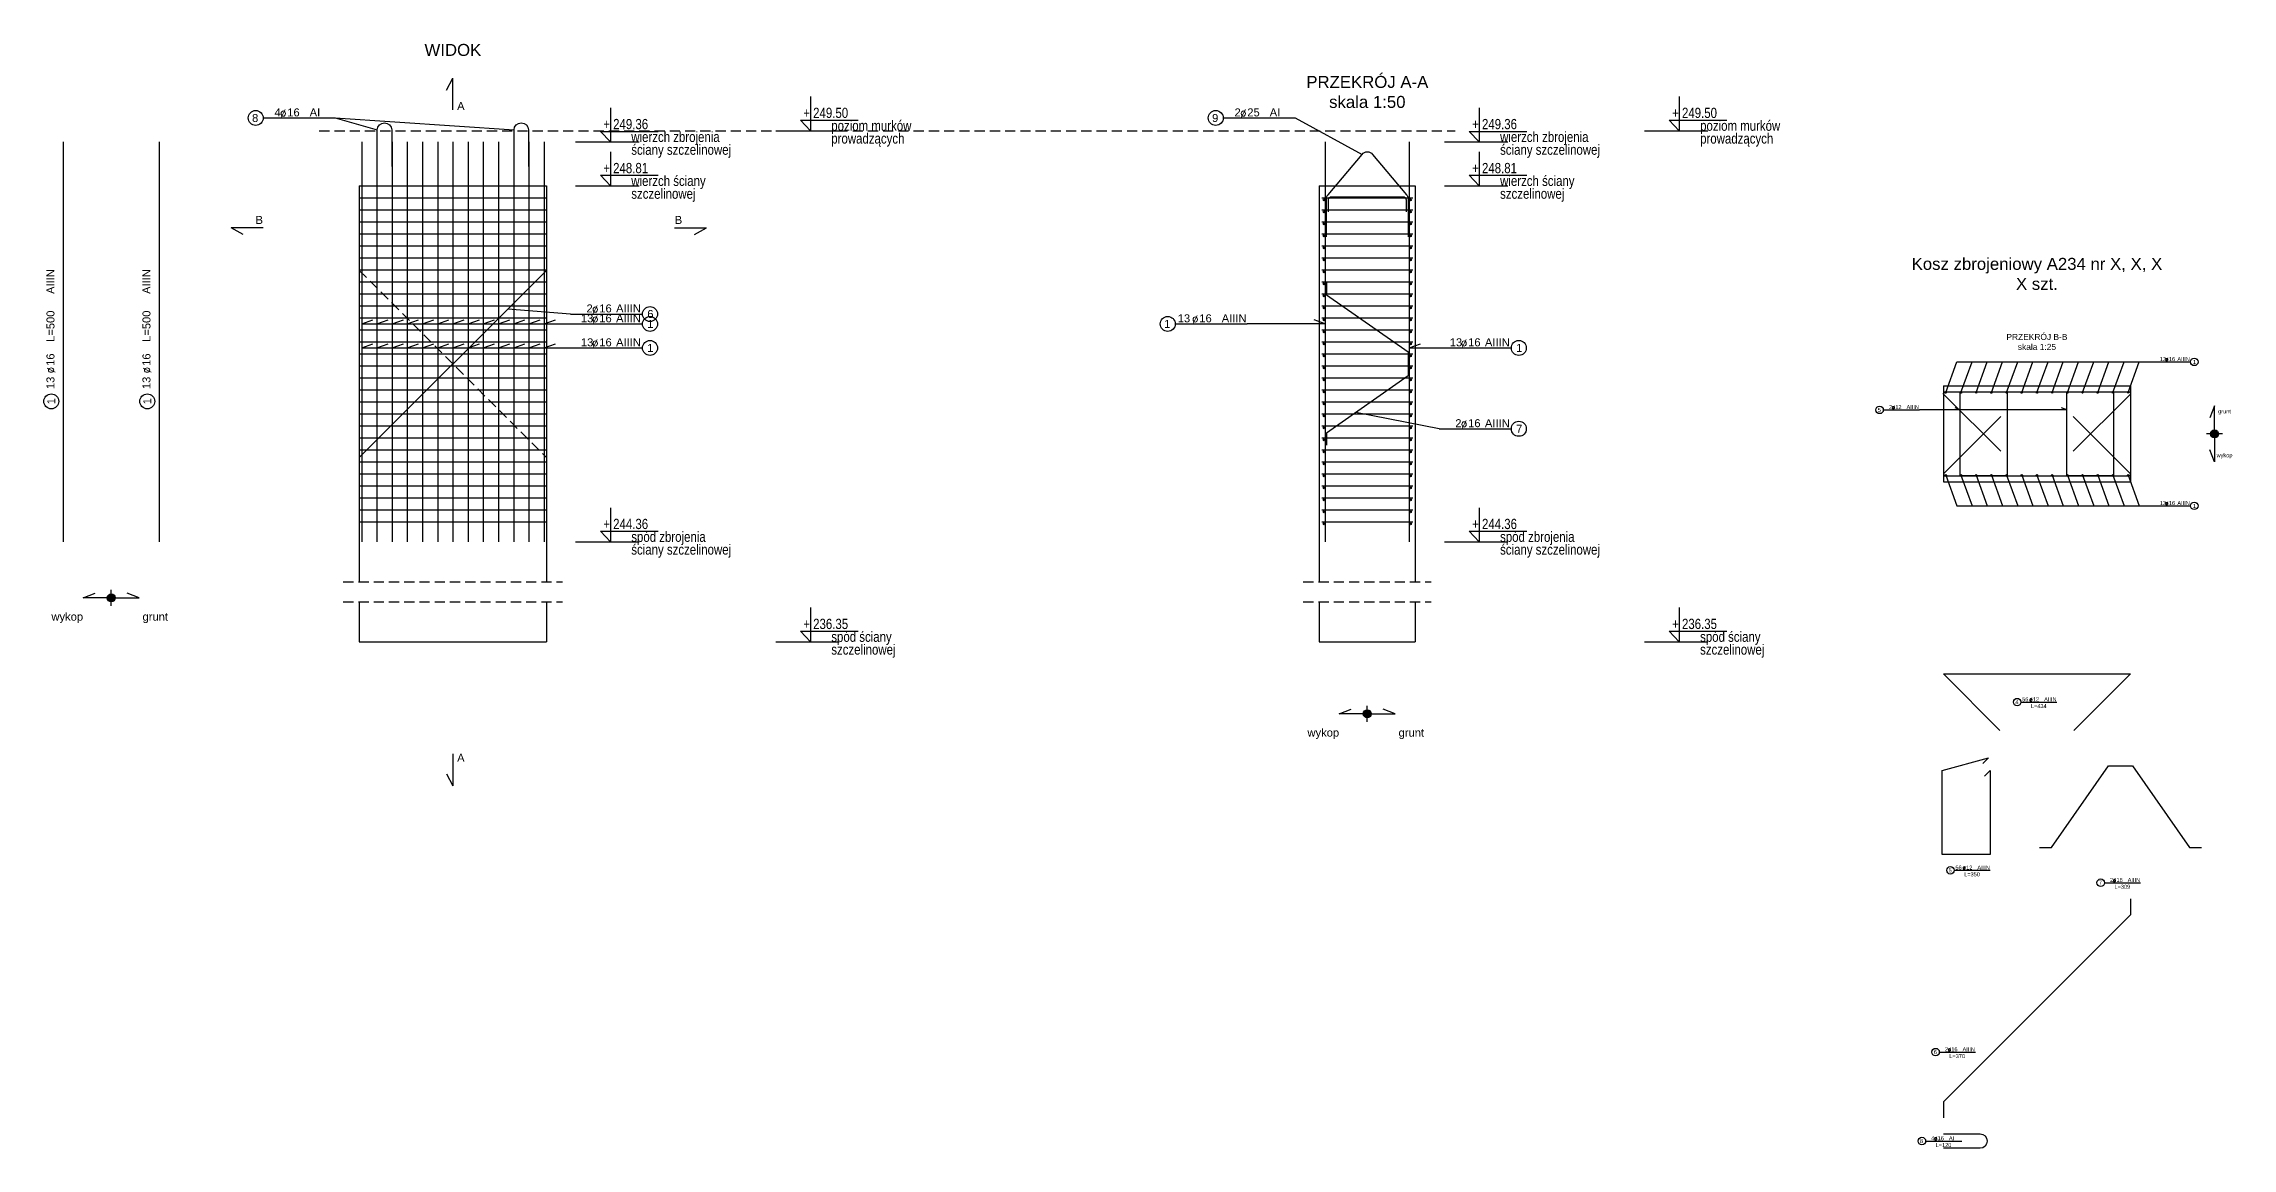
# Model space of a CAD drawing. Extents: x -5033 to 9347, y -16423 to -2430.
# Drawn here: x 2586 to 5321, y -5881 to -4500 of the extents above; entities that cross this region are included whole.
import ezdxf
from ezdxf.enums import TextEntityAlignment as Align

# ---------------------------------------------------------------- set-up
doc = ezdxf.new("R2010")
doc.units = 0
doc.header["$MEASUREMENT"] = 0
doc.linetypes.add('DASHED', pattern=[19.05, 12.7, -6.35])
for name, color, linetype in [('__SOL-KOTY_WYSOKOSCIOWE', 4, 'CONTINUOUS'), ('__SOL-OPISY', 4, 'CONTINUOUS'), ('__SOL-PRZERYWANA', 253, 'DASHED'), ('__SOL-WIDOK', 4, 'CONTINUOUS'), ('__SOL-ZBROJENIE', 3, 'CONTINUOUS')]:
    doc.layers.add(name, color=color, linetype=linetype)
doc.styles.add('ARIAL', font='arial.ttf', dxfattribs={"height": 2.5})
doc.styles.add('SIMPLEX', font='SIMPLEX.SHX', dxfattribs={"width": 0.8})
doc.styles.get("Standard").update_dxf_attribs({"font": 'arial.ttf'})

# ---------------------------------------------------------------- blocks, each defined once
blk = doc.blocks.new('OPIS_PRET_BEZ_LINII')
at = {"layer": '__SOL-OPISY'}
blk.add_circle((25.7, 0), 9.36, dxfattribs=at)
at = {"layer": '__SOL-OPISY', "style": 'SIMPLEX', "width": 0.9}
blk.add_text(' %%c ', height=10, dxfattribs=at).set_placement((64.7, -4.8), align=Align.CENTER)
at = {"layer": '__SOL-OPISY', "style": 'ARIAL', "width": 0.8}
blk.add_attdef('NUMER', text='', height=10, dxfattribs=at).set_placement((25.7, 0), align=Align.MIDDLE)
blk.add_attdef('ILOSC', text='', height=10, dxfattribs=at).set_placement((56.9, -5.1), align=Align.RIGHT)
for tag, p in [('SREDNICA', (71, -5.1)), ('DLUGOSC', (95.1, -5.2)), ('STAL', (144.7, -5.2))]:
    blk.add_attdef(tag, p, '', height=10, dxfattribs=at)
blk = doc.blocks.new('OPIS_PRAWY')
at = {"layer": '__SOL-OPISY'}
blk.add_line((0, 0), (90, 0), dxfattribs=at)
blk.add_circle((99.4, 0), 9.36, dxfattribs=at)
at = {"layer": '__SOL-OPISY', "style": 'SIMPLEX', "width": 0.9}
blk.add_text(' %%c ', height=10, dxfattribs=at).set_placement((20.9, 0.5))
at = {"layer": '__SOL-OPISY', "style": 'ARIAL', "width": 0.8}
blk.add_attdef('ILOSC', text='', height=10, dxfattribs=at).set_placement((27.1, 0.1), align=Align.RIGHT)
for tag, p in [('SREDNICA', (35.4, 0.1)), ('STAL', (58.4, 0.5))]:
    blk.add_attdef(tag, p, '', height=10, dxfattribs=at)
for tag, p in [('NUMER', (99.4, 0)), ('DLUGOSC', (52.8, -6.1))]:
    blk.add_attdef(tag, text='', height=10, dxfattribs=at).set_placement(p, align=Align.MIDDLE)
blk = doc.blocks.new('OPIS_LEWY')
at = {"layer": '__SOL-OPISY'}
blk.add_line((-90, 0), (0, 0), dxfattribs=at)
blk.add_circle((-99.4, 0), 9.36, dxfattribs=at)
at = {"layer": '__SOL-OPISY', "style": 'SIMPLEX', "width": 0.9}
blk.add_text(' %%c ', height=10, dxfattribs=at).set_placement((-75, 0.5))
at = {"layer": '__SOL-OPISY', "style": 'ARIAL', "width": 0.8}
for tag, p in [('NUMER', (-99.4, 0)), ('DLUGOSC', (-58.9, -6.6))]:
    blk.add_attdef(tag, text='', height=10, dxfattribs=at).set_placement(p, align=Align.MIDDLE)
blk.add_attdef('ILOSC', text='', height=10, dxfattribs=at).set_placement((-74, 0.1), align=Align.RIGHT)
for tag, p in [('SREDNICA', (-65.8, 0.1)), ('STAL', (-42.7, 0.3))]:
    blk.add_attdef(tag, p, '', height=10, dxfattribs=at)
blk = doc.blocks.new('KOTA')
at = {"layer": '__SOL-KOTY_WYSOKOSCIOWE'}
for p, q in [((0, 33.4), (0, 0)), ((-34, 0), (28, 0)), ((0, 0), (-9.9, 10.4)), ((-9.9, 10.4), (46.5, 10.4))]:
    blk.add_line(p, q, dxfattribs=at)
at = {"layer": '__SOL-KOTY_WYSOKOSCIOWE', "style": 'ARIAL', "width": 0.8}
blk.add_attdef('RZEDNA', (500.5, 15.9), '', height=10.4, dxfattribs=at)

msp = doc.modelspace()

# ---------------------------------------------------------------- hatches: boundary and pattern name
at = {"layer": '__SOL-OPISY'}
for points in [[(5304, -4988, 1), (5294, -4988, 1)], [(2675, -5193, 1), (2665, -5193, 1)], [(4245, -5338, 1), (4235, -5338, 1)]]:
    msp.add_hatch(color=256, dxfattribs=at).paths.add_polyline_path(points)
at = {"layer": '__SOL-ZBROJENIE'}
for points in [[(4187.2, -4695.5, 1), (4184.8, -4695.5, 1)], [(4295.2, -4695.5, 1), (4292.8, -4695.5, 1)], [(4187.2, -4710.5, 1), (4184.8, -4710.5, 1)], [(4187.2, -4725.5, 1), (4184.8, -4725.5, 1)], [(4295.2, -4710.5, 1), (4292.8, -4710.5, 1)], [(4295.2, -4725.5, 1), (4292.8, -4725.5, 1)], [(4187.2, -4740.5, 1), (4184.8, -4740.5, 1)], [(4187.2, -4755.5, 1), (4184.8, -4755.5, 1)], [(4295.2, -4740.5, 1), (4292.8, -4740.5, 1)], [(4295.2, -4755.5, 1), (4292.8, -4755.5, 1)], [(4187.2, -4770.5, 1), (4184.8, -4770.5, 1)], [(4187.2, -4785.5, 1), (4184.8, -4785.5, 1)], [(4295.2, -4770.5, 1), (4292.8, -4770.5, 1)], [(4295.2, -4785.5, 1), (4292.8, -4785.5, 1)], [(4187.2, -4800.5, 1), (4184.8, -4800.5, 1)], [(4187.2, -4815.5, 1), (4184.8, -4815.5, 1)], [(4295.2, -4800.5, 1), (4292.8, -4800.5, 1)], [(4295.2, -4815.5, 1), (4292.8, -4815.5, 1)], [(4187.2, -4830.5, 1), (4184.8, -4830.5, 1)], [(4295.2, -4830.5, 1), (4292.8, -4830.5, 1)], [(4187.2, -4845.5, 1), (4184.8, -4845.5, 1)], [(4187.2, -4860.5, 1), (4184.8, -4860.5, 1)], [(4295.2, -4845.5, 1), (4292.8, -4845.5, 1)], [(4295.2, -4860.5, 1), (4292.8, -4860.5, 1)], [(4187.2, -4875.5, 1), (4184.8, -4875.5, 1)], [(4187.2, -4890.5, 1), (4184.8, -4890.5, 1)], [(4295.2, -4875.5, 1), (4292.8, -4875.5, 1)], [(4295.2, -4890.5, 1), (4292.8, -4890.5, 1)], [(4187.2, -4905.5, 1), (4184.8, -4905.5, 1)], [(4187.2, -4920.5, 1), (4184.8, -4920.5, 1)], [(4295.2, -4905.5, 1), (4292.8, -4905.5, 1)], [(4295.2, -4920.5, 1), (4292.8, -4920.5, 1)], [(4187.2, -4935.5, 1), (4184.8, -4935.5, 1)], [(4187.2, -4950.5, 1), (4184.8, -4950.5, 1)], [(4295.2, -4935.5, 1), (4292.8, -4935.5, 1)], [(4295.2, -4950.5, 1), (4292.8, -4950.5, 1)], [(4963.8, -4936.3, 1), (4962.2, -4936.3, 1)], [(4982.8, -4936.3, 1), (4981.2, -4936.3, 1)], [(5001.8, -4936.3, 1), (5000.2, -4936.3, 1)], [(5020.8, -4936.3, 1), (5019.2, -4936.3, 1)], [(5039.8, -4936.3, 1), (5038.2, -4936.3, 1)], [(5058.8, -4936.3, 1), (5057.2, -4936.3, 1)], [(5077.8, -4936.3, 1), (5076.2, -4936.3, 1)], [(5096.8, -4936.3, 1), (5095.2, -4936.3, 1)], [(5115.8, -4936.3, 1), (5114.2, -4936.3, 1)], [(5134.8, -4936.3, 1), (5133.2, -4936.3, 1)], [(5153.8, -4936.3, 1), (5152.2, -4936.3, 1)], [(5172.8, -4936.3, 1), (5171.2, -4936.3, 1)], [(5191.8, -4936.3, 1), (5190.2, -4936.3, 1)], [(4187.2, -4965.5, 1), (4184.8, -4965.5, 1)], [(4295.2, -4965.5, 1), (4292.8, -4965.5, 1)], [(4187.2, -4980.5, 1), (4184.8, -4980.5, 1)], [(4187.2, -4995.5, 1), (4184.8, -4995.5, 1)], [(4295.2, -4980.5, 1), (4292.8, -4980.5, 1)], [(4295.2, -4995.5, 1), (4292.8, -4995.5, 1)], [(4187.2, -5010.5, 1), (4184.8, -5010.5, 1)], [(4187.2, -5025.5, 1), (4184.8, -5025.5, 1)], [(4295.2, -5010.5, 1), (4292.8, -5010.5, 1)], [(4295.2, -5025.5, 1), (4292.8, -5025.5, 1)], [(4187.2, -5040.5, 1), (4184.8, -5040.5, 1)], [(4187.2, -5055.5, 1), (4184.8, -5055.5, 1)], [(4295.2, -5040.5, 1), (4292.8, -5040.5, 1)], [(4295.2, -5055.5, 1), (4292.8, -5055.5, 1)], [(4963.8, -5039.7, 1), (4962.2, -5039.7, 1)], [(4982.8, -5039.7, 1), (4981.2, -5039.7, 1)], [(5001.8, -5039.7, 1), (5000.2, -5039.7, 1)], [(5020.8, -5039.7, 1), (5019.2, -5039.7, 1)], [(5039.8, -5039.7, 1), (5038.2, -5039.7, 1)], [(5058.8, -5039.7, 1), (5057.2, -5039.7, 1)], [(5077.8, -5039.7, 1), (5076.2, -5039.7, 1)], [(5096.8, -5039.7, 1), (5095.2, -5039.7, 1)], [(5115.8, -5039.7, 1), (5114.2, -5039.7, 1)], [(5134.8, -5039.7, 1), (5133.2, -5039.7, 1)], [(5153.8, -5039.7, 1), (5152.2, -5039.7, 1)], [(5172.8, -5039.7, 1), (5171.2, -5039.7, 1)], [(5191.8, -5039.7, 1), (5190.2, -5039.7, 1)], [(4187.2, -5070.5, 1), (4184.8, -5070.5, 1)], [(4187.2, -5085.5, 1), (4184.8, -5085.5, 1)], [(4295.2, -5070.5, 1), (4292.8, -5070.5, 1)], [(4295.2, -5085.5, 1), (4292.8, -5085.5, 1)], [(4187.2, -5100.5, 1), (4184.8, -5100.5, 1)], [(4295.2, -5100.5, 1), (4292.8, -5100.5, 1)]]:
    msp.add_hatch(color=256, dxfattribs=at).paths.add_polyline_path(points)

# ---------------------------------------------------------------- linework, layer by layer
at = {"layer": '__SOL-OPISY'}
for p, q in [((3089, -4558), (3097, -4543)), ((3097, -4583), (3097, -4543)), ((2950, -4593), (3002.5, -4608)), ((2950, -4593), (3173.5, -4608)), ((4150, -4593), (4233.5, -4638.47)), ((2860, -4730.5), (2820, -4730.5)), ((2835, -4738.5), (2820, -4730.5)), ((3374, -4730.5), (3414, -4730.5)), ((3399, -4738.5), (3414, -4730.5)), ((3244, -4838.1), (3165.5, -4832)), ((2983, -4850.5), (2997.1, -4845.37)), ((2983, -4850.5), (3244, -4850.5)), ((3002, -4850.5), (3016.1, -4845.37)), ((3021, -4850.5), (3035.1, -4845.37)), ((3040, -4850.5), (3054.1, -4845.37)), ((3059, -4850.5), (3073.1, -4845.37)), ((3078, -4850.5), (3092.1, -4845.37)), ((3097, -4850.5), (3111.1, -4845.37)), ((3116, -4850.5), (3130.1, -4845.37)), ((3135, -4850.5), (3149.1, -4845.37)), ((3154, -4850.5), (3168.1, -4845.37)), ((3173, -4850.5), (3187.1, -4845.37)), ((3192, -4850.5), (3206.1, -4845.37)), ((3211, -4850.5), (3225.1, -4845.37)), ((4187.5, -4850.5), (4090, -4850.5)), ((4187.5, -4850.5), (4173.4, -4845.37)), ((2983, -4880.5), (2997.1, -4875.37)), ((2983, -4880.5), (3244, -4880.5)), ((3002, -4880.5), (3016.1, -4875.37)), ((3021, -4880.5), (3035.1, -4875.37)), ((3040, -4880.5), (3054.1, -4875.37)), ((3059, -4880.5), (3073.1, -4875.37)), ((3078, -4880.5), (3092.1, -4875.37)), ((3097, -4880.5), (3111.1, -4875.37)), ((3116, -4880.5), (3130.1, -4875.37)), ((3135, -4880.5), (3149.1, -4875.37)), ((3154, -4880.5), (3168.1, -4875.37)), ((3173, -4880.5), (3187.1, -4875.37)), ((3192, -4880.5), (3206.1, -4875.37)), ((3211, -4880.5), (3225.1, -4875.37)), ((4292.5, -4880.5), (4306.6, -4875.37)), ((4292.5, -4880.5), (4330, -4880.5)), ((4963, -4936.3), (4976.94, -4898)), ((4976.94, -4898), (5224, -4898)), ((4982, -4936.3), (4995.94, -4898)), ((5001, -4936.3), (5014.94, -4898)), ((5020, -4936.3), (5033.94, -4898)), ((5039, -4936.3), (5052.94, -4898)), ((5058, -4936.3), (5071.94, -4898)), ((5077, -4936.3), (5090.94, -4898)), ((5096, -4936.3), (5109.94, -4898)), ((5115, -4936.3), (5128.94, -4898)), ((5134, -4936.3), (5147.94, -4898)), ((5153, -4936.3), (5166.94, -4898)), ((5172, -4936.3), (5185.94, -4898)), ((5191, -4936.3), (5204.94, -4898)), ((4330, -4981.64), (4225.52, -4961.35)), ((5114.2, -4958), (4930, -4958)), ((4981.2, -4958), (4974.62, -4955.61)), ((5114.2, -4958), (5107.62, -4955.61)), ((5299, -4953), (5293, -4968)), ((5299, -4988), (5299, -4953)), ((5309, -4988), (5289, -4988)), ((5299, -4988), (5299, -5023)), ((5299, -5023), (5293, -5008)), ((4963, -5039.7), (4976.94, -5078)), ((4982, -5039.7), (4995.94, -5078)), ((5001, -5039.7), (5014.94, -5078)), ((5020, -5039.7), (5033.94, -5078)), ((5039, -5039.7), (5052.94, -5078)), ((5058, -5039.7), (5071.94, -5078)), ((5077, -5039.7), (5090.94, -5078)), ((5096, -5039.7), (5109.94, -5078)), ((5115, -5039.7), (5128.94, -5078)), ((5134, -5039.7), (5147.94, -5078)), ((5153, -5039.7), (5166.94, -5078)), ((5172, -5039.7), (5185.94, -5078)), ((5191, -5039.7), (5204.94, -5078)), ((4976.94, -5078), (5224, -5078)), ((2635, -5193), (2650, -5187)), ((2670, -5193), (2635, -5193)), ((2670, -5203), (2670, -5183)), ((2670, -5193), (2705, -5193)), ((2705, -5193), (2690, -5187)), ((4205, -5338), (4220, -5332)), ((4240, -5348), (4240, -5328)), ((4275, -5338), (4260, -5332)), ((4240, -5338), (4205, -5338)), ((4240, -5338), (4275, -5338)), ((3097, -5388), (3097, -5428)), ((3089, -5413), (3097, -5428))]:
    msp.add_line(p, q, dxfattribs=at)
for centre in [(5299, -4988), (2670, -5193), (4240, -5338)]:
    msp.add_circle(centre, 5, dxfattribs=at)
at = {"layer": '__SOL-PRZERYWANA'}
for p, q in [((2930, -4609), (4350, -4609)), ((2960, -5173), (3234, -5173)), ((4160, -5173), (4320, -5173)), ((2960, -5198), (3234, -5198)), ((4160, -5198), (4320, -5198))]:
    msp.add_line(p, q, dxfattribs=at)
msp.add_lwpolyline([(2980, -4763.5), (2980, -4783.5), (3214, -5017.5), (3214, -5037.5)], dxfattribs=at)
at = {"layer": '__SOL-WIDOK'}
for p, q in [((2980, -4678), (2980, -5173)), ((2980, -4678), (3214, -4678)), ((3214, -4678), (3214, -5173)), ((4180, -4678), (4180, -5173)), ((4180, -4678), (4300, -4678)), ((4300, -4678), (4300, -5173)), ((4960, -4928), (4960, -5048)), ((4960, -4928), (5194, -4928)), ((5194, -4928), (5194, -5048)), ((4960, -5048), (5194, -5048)), ((2980, -5198), (2980, -5248)), ((3214, -5198), (3214, -5248)), ((4180, -5198), (4180, -5248)), ((4300, -5198), (4300, -5248)), ((2980, -5248), (3214, -5248)), ((4180, -5248), (4300, -5248))]:
    msp.add_line(p, q, dxfattribs=at)
at = {"layer": '__SOL-ZBROJENIE'}
for p, q in [((2610, -4623), (2610, -5123)), ((2730, -4623), (2730, -5123)), ((2983, -4623), (2983, -5123)), ((3002, -4623), (3002, -5123)), ((3021, -4623), (3021, -5123)), ((3040, -4623), (3040, -5123)), ((3059, -4623), (3059, -5123)), ((3078, -4623), (3078, -5123)), ((3097, -4623), (3097, -5123)), ((3116, -4623), (3116, -5123)), ((3135, -4623), (3135, -5123)), ((3154, -4623), (3154, -5123)), ((3173, -4623), (3173, -5123)), ((3192, -4623), (3192, -5123)), ((3211, -4623), (3211, -5123)), ((4187.5, -4623), (4187.5, -5123)), ((4292.5, -4623), (4292.5, -5123)), ((2980, -4693), (3214, -4693)), ((4183, -4693), (4297, -4693)), ((2980, -4708), (3214, -4708)), ((2980, -4723), (3214, -4723)), ((4183, -4708), (4297, -4708)), ((4183, -4723), (4297, -4723)), ((2980, -4738), (3214, -4738)), ((2980, -4753), (3214, -4753)), ((4183, -4738), (4297, -4738)), ((4183, -4753), (4297, -4753)), ((2980, -4768), (3214, -4768)), ((2980, -4783), (3214, -4783)), ((4183, -4768), (4297, -4768)), ((4183, -4783), (4297, -4783)), ((2980, -4798), (3214, -4798)), ((2980, -4813), (3214, -4813)), ((4183, -4798), (4297, -4798)), ((4183, -4813), (4297, -4813)), ((2980, -4828), (3214, -4828)), ((4183, -4828), (4297, -4828)), ((2980, -4843), (3214, -4843)), ((2980, -4858), (3214, -4858)), ((4183, -4843), (4297, -4843)), ((4183, -4858), (4297, -4858)), ((2980, -4873), (3214, -4873)), ((2980, -4888), (3214, -4888)), ((4183, -4873), (4297, -4873)), ((4183, -4888), (4297, -4888)), ((2980, -4903), (3214, -4903)), ((2980, -4918), (3214, -4918)), ((4183, -4903), (4297, -4903)), ((4183, -4918), (4297, -4918)), ((2980, -4933), (3214, -4933)), ((2980, -4948), (3214, -4948)), ((4183, -4933), (4297, -4933)), ((4183, -4948), (4297, -4948)), ((2980, -4963), (3214, -4963)), ((2980, -4978), (3214, -4978)), ((4183, -4963), (4297, -4963)), ((4183, -4978), (4297, -4978)), ((2980, -4993), (3214, -4993)), ((4183, -4993), (4297, -4993)), ((2980, -5008), (3214, -5008)), ((2980, -5023), (3214, -5023)), ((4183, -5008), (4297, -5008)), ((4183, -5023), (4297, -5023)), ((2980, -5038), (3214, -5038)), ((2980, -5053), (3214, -5053)), ((4183, -5038), (4297, -5038)), ((4183, -5053), (4297, -5053)), ((2980, -5068), (3214, -5068)), ((2980, -5083), (3214, -5083)), ((4183, -5068), (4297, -5068)), ((4183, -5083), (4297, -5083)), ((2980, -5098), (3214, -5098)), ((4183, -5098), (4297, -5098))]:
    msp.add_line(p, q, dxfattribs=at)
for points in [[(3002.5, -4653.86), (3002.5, -4608, -1), (3020.5, -4608), (3020.5, -4653.86)], [(3173.5, -4653.86), (3173.5, -4608, -1), (3191.5, -4608), (3191.5, -4653.86)], [(4189, -4741.5), (4189, -4693, -0.22), (4191, -4689.12), (4233.5, -4638.47, -0.5), (4246.5, -4638.47), (4289, -4689.12, -0.22), (4291, -4693), (4291, -4741.5)], [(4191.5, -4710.5), (4191.5, -4695.5, -0.48), (4195.5, -4691.5), (4284.5, -4691.5, -0.48), (4288.5, -4695.5), (4288.5, -4710.5)], [(5031.71, -5009.71), (4961, -4939, -0.7), (4961.5, -4935.5), (5192.5, -4935.5, -0.7), (5193, -4939), (5122.29, -5009.71)], [(5031.71, -5009.71), (4961, -4939, -0.7), (4961.5, -4935.5), (5192.5, -4935.5, -0.7), (5193, -4939), (5122.29, -5009.71)], [(5031.71, -4966.29), (4961, -5037, 0.7), (4961.5, -5040.5), (5192.5, -5040.5, 0.7), (5193, -5037), (5122.29, -4966.29)], [(5031.71, -4966.29), (4961, -5037, 0.7), (4961.5, -5040.5), (5192.5, -5040.5, 0.7), (5193, -5037), (5122.29, -4966.29)], [(4960, -5863.21), (5005.86, -5863.21, -1), (5005.86, -5881.21), (4960, -5881.21)]]:
    msp.add_lwpolyline(points, format="xyb", dxfattribs=at)
for points in [[(3214, -4763.5), (3214, -4783.5), (2980, -5017.5), (2980, -5037.5)], [(4189, -4799.08), (4189, -4814.08), (4291, -4885.5), (4291, -4915.5), (4189, -4986.92), (4189, -5001.92)], [(5030.71, -5358.71), (4960, -5288), (5194, -5288), (5123.29, -5358.71)], [(5011.53, -5415.78), (5018.6, -5408.71), (5018.6, -5513.71), (4958.4, -5513.71), (4958.4, -5408.71), (5016.55, -5393.13), (5009.48, -5400.2)], [(5080, -5505.21), (5095, -5505.21), (5166.42, -5403.21), (5196.42, -5403.21), (5267.84, -5505.21), (5282.84, -5505.21)], [(5194, -5569.21), (5194, -5589.21), (4960, -5823.21), (4960, -5843.21)]]:
    msp.add_lwpolyline(points, dxfattribs=at)
for points in [[(4981.7, -4935.5), (5039.3, -4935.5, -0.414214), (5039.8, -4936), (5039.8, -5040, -0.414214), (5039.3, -5040.5), (4981.7, -5040.5, -0.414214), (4981.2, -5040), (4981.2, -4936, -0.414214)], [(5114.7, -4935.5), (5172.3, -4935.5, -0.414214), (5172.8, -4936), (5172.8, -5040, -0.414214), (5172.3, -5040.5), (5114.7, -5040.5, -0.414214), (5114.2, -5040), (5114.2, -4936, -0.414214)]]:
    msp.add_lwpolyline(points, format="xyb", close=True, dxfattribs=at)
for centre, radius in [((4186, -4695.5), 1.2), ((4294, -4695.5), 1.2), ((4186, -4710.5), 1.2), ((4186, -4725.5), 1.2), ((4294, -4710.5), 1.2), ((4294, -4725.5), 1.2), ((4186, -4740.5), 1.2), ((4186, -4755.5), 1.2), ((4294, -4740.5), 1.2), ((4294, -4755.5), 1.2), ((4186, -4770.5), 1.2), ((4186, -4785.5), 1.2), ((4294, -4770.5), 1.2), ((4294, -4785.5), 1.2), ((4186, -4800.5), 1.2), ((4186, -4815.5), 1.2), ((4294, -4800.5), 1.2), ((4294, -4815.5), 1.2), ((4186, -4830.5), 1.2), ((4294, -4830.5), 1.2), ((4186, -4845.5), 1.2), ((4186, -4860.5), 1.2), ((4294, -4845.5), 1.2), ((4294, -4860.5), 1.2), ((4186, -4875.5), 1.2), ((4186, -4890.5), 1.2), ((4294, -4875.5), 1.2), ((4294, -4890.5), 1.2), ((4186, -4905.5), 1.2), ((4186, -4920.5), 1.2), ((4294, -4905.5), 1.2), ((4294, -4920.5), 1.2), ((4186, -4935.5), 1.2), ((4186, -4950.5), 1.2), ((4294, -4935.5), 1.2), ((4294, -4950.5), 1.2), ((4963, -4936.3), 0.8), ((4982, -4936.3), 0.8), ((5001, -4936.3), 0.8), ((5020, -4936.3), 0.8), ((5039, -4936.3), 0.8), ((5058, -4936.3), 0.8), ((5077, -4936.3), 0.8), ((5096, -4936.3), 0.8), ((5115, -4936.3), 0.8), ((5134, -4936.3), 0.8), ((5153, -4936.3), 0.8), ((5172, -4936.3), 0.8), ((5191, -4936.3), 0.8), ((4186, -4965.5), 1.2), ((4294, -4965.5), 1.2), ((4186, -4980.5), 1.2), ((4186, -4995.5), 1.2), ((4294, -4980.5), 1.2), ((4294, -4995.5), 1.2), ((4186, -5010.5), 1.2), ((4186, -5025.5), 1.2), ((4294, -5010.5), 1.2), ((4294, -5025.5), 1.2), ((4186, -5040.5), 1.2), ((4186, -5055.5), 1.2), ((4294, -5040.5), 1.2), ((4294, -5055.5), 1.2), ((4963, -5039.7), 0.8), ((4982, -5039.7), 0.8), ((5001, -5039.7), 0.8), ((5020, -5039.7), 0.8), ((5039, -5039.7), 0.8), ((5058, -5039.7), 0.8), ((5077, -5039.7), 0.8), ((5096, -5039.7), 0.8), ((5115, -5039.7), 0.8), ((5134, -5039.7), 0.8), ((5153, -5039.7), 0.8), ((5172, -5039.7), 0.8), ((5191, -5039.7), 0.8), ((4186, -5070.5), 1.2), ((4186, -5085.5), 1.2), ((4294, -5070.5), 1.2), ((4294, -5085.5), 1.2), ((4186, -5100.5), 1.2), ((4294, -5100.5), 1.2)]:
    msp.add_circle(centre, radius, dxfattribs=at)

# ---------------------------------------------------------------- block references
at = {"layer": '__SOL-KOTY_WYSOKOSCIOWE'}
ref = msp.add_blockref('KOTA', (3544, -4609), dxfattribs=dict(at, xscale=1.28, yscale=1.28, zscale=1.28))
ref.add_attrib('RZEDNA', '+ 249.50', (3535, -4593), dxfattribs={"height": 12.8, "style": 'ARIAL', "width": 0.8})
ref.add_attrib('OPIS1', 'poziom murków', (3570, -4609), dxfattribs={"height": 12.8, "style": 'ARIAL', "width": 0.8})
ref.add_attrib('OPIS2', 'prowadzących', (3570, -4625), dxfattribs={"height": 12.8, "style": 'ARIAL', "width": 0.8})
ref = msp.add_blockref('KOTA', (4630, -4609), dxfattribs=dict(at, xscale=1.28, yscale=1.28, zscale=1.28))
ref.add_attrib('RZEDNA', '+ 249.50', (4621, -4593), dxfattribs={"height": 12.8, "style": 'ARIAL', "width": 0.8})
ref.add_attrib('OPIS1', 'poziom murków', (4656, -4609), dxfattribs={"height": 12.8, "style": 'ARIAL', "width": 0.8})
ref.add_attrib('OPIS2', 'prowadzących', (4656, -4625), dxfattribs={"height": 12.8, "style": 'ARIAL', "width": 0.8})
ref = msp.add_blockref('KOTA', (3294, -4623), dxfattribs=dict(at, xscale=1.28, yscale=1.28, zscale=1.28))
ref.add_attrib('RZEDNA', '+ 249.36', (3285, -4607), dxfattribs={"height": 12.8, "style": 'ARIAL', "width": 0.8})
ref.add_attrib('OPIS1', 'wierzch zbrojenia', (3320, -4623), dxfattribs={"height": 12.8, "style": 'ARIAL', "width": 0.8})
ref.add_attrib('OPIS2', 'ściany szczelinowej', (3320, -4639), dxfattribs={"height": 12.8, "style": 'ARIAL', "width": 0.8})
ref = msp.add_blockref('KOTA', (4380, -4623), dxfattribs=dict(at, xscale=1.28, yscale=1.28, zscale=1.28))
ref.add_attrib('RZEDNA', '+ 249.36', (4371, -4607), dxfattribs={"height": 12.8, "style": 'ARIAL', "width": 0.8})
ref.add_attrib('OPIS1', 'wierzch zbrojenia', (4406, -4623), dxfattribs={"height": 12.8, "style": 'ARIAL', "width": 0.8})
ref.add_attrib('OPIS2', 'ściany szczelinowej', (4406, -4639), dxfattribs={"height": 12.8, "style": 'ARIAL', "width": 0.8})
ref = msp.add_blockref('KOTA', (3294, -4678), dxfattribs=dict(at, xscale=1.28, yscale=1.28, zscale=1.28))
ref.add_attrib('RZEDNA', '+ 248.81', (3285, -4662), dxfattribs={"height": 12.8, "style": 'ARIAL', "width": 0.8})
ref.add_attrib('OPIS1', 'wierzch ściany', (3320, -4678), dxfattribs={"height": 12.8, "style": 'ARIAL', "width": 0.8})
ref.add_attrib('OPIS2', 'szczelinowej', (3320, -4694), dxfattribs={"height": 12.8, "style": 'ARIAL', "width": 0.8})
ref = msp.add_blockref('KOTA', (4380, -4678), dxfattribs=dict(at, xscale=1.28, yscale=1.28, zscale=1.28))
ref.add_attrib('RZEDNA', '+ 248.81', (4371, -4662), dxfattribs={"height": 12.8, "style": 'ARIAL', "width": 0.8})
ref.add_attrib('OPIS1', 'wierzch ściany', (4406, -4678), dxfattribs={"height": 12.8, "style": 'ARIAL', "width": 0.8})
ref.add_attrib('OPIS2', 'szczelinowej', (4406, -4694), dxfattribs={"height": 12.8, "style": 'ARIAL', "width": 0.8})
ref = msp.add_blockref('KOTA', (3294, -5123), dxfattribs=dict(at, xscale=1.28, yscale=1.28, zscale=1.28))
ref.add_attrib('RZEDNA', '+ 244.36', (3285, -5107), dxfattribs={"height": 12.8, "style": 'ARIAL', "width": 0.8})
ref.add_attrib('OPIS1', 'spód zbrojenia', (3320, -5123), dxfattribs={"height": 12.8, "style": 'ARIAL', "width": 0.8})
ref.add_attrib('OPIS2', 'ściany szczelinowej', (3320, -5139), dxfattribs={"height": 12.8, "style": 'ARIAL', "width": 0.8})
ref = msp.add_blockref('KOTA', (4380, -5123), dxfattribs=dict(at, xscale=1.28, yscale=1.28, zscale=1.28))
ref.add_attrib('RZEDNA', '+ 244.36', (4371, -5107), dxfattribs={"height": 12.8, "style": 'ARIAL', "width": 0.8})
ref.add_attrib('OPIS1', 'spód zbrojenia', (4406, -5123), dxfattribs={"height": 12.8, "style": 'ARIAL', "width": 0.8})
ref.add_attrib('OPIS2', 'ściany szczelinowej', (4406, -5139), dxfattribs={"height": 12.8, "style": 'ARIAL', "width": 0.8})
ref = msp.add_blockref('KOTA', (3544, -5248), dxfattribs=dict(at, xscale=1.28, yscale=1.28, zscale=1.28))
ref.add_attrib('RZEDNA', '+ 236.35', (3535, -5232), dxfattribs={"height": 12.8, "style": 'ARIAL', "width": 0.8})
ref.add_attrib('OPIS1', 'spód ściany', (3570, -5248), dxfattribs={"height": 12.8, "style": 'ARIAL', "width": 0.8})
ref.add_attrib('OPIS2', 'szczelinowej', (3570, -5264), dxfattribs={"height": 12.8, "style": 'ARIAL', "width": 0.8})
ref = msp.add_blockref('KOTA', (4630, -5248), dxfattribs=dict(at, xscale=1.28, yscale=1.28, zscale=1.28))
ref.add_attrib('RZEDNA', '+ 236.35', (4621, -5232), dxfattribs={"height": 12.8, "style": 'ARIAL', "width": 0.8})
ref.add_attrib('OPIS1', 'spód ściany', (4656, -5248), dxfattribs={"height": 12.8, "style": 'ARIAL', "width": 0.8})
ref.add_attrib('OPIS2', 'szczelinowej', (4656, -5264), dxfattribs={"height": 12.8, "style": 'ARIAL', "width": 0.8})
at = {"layer": '__SOL-OPISY'}
ref = msp.add_blockref('OPIS_LEWY', (2950, -4593), dxfattribs=at)
ref.add_attrib('ILOSC', '4', (2874, -4591), dxfattribs={"height": 10, "style": 'ARIAL'})
ref.add_attrib('SREDNICA', '16', (2890, -4591), dxfattribs={"height": 10, "style": 'ARIAL'})
ref.add_attrib('STAL', 'AI', (2918, -4591), dxfattribs={"height": 10, "style": 'ARIAL'})
ref.add_attrib('NUMER', '8', (2846, -4598), dxfattribs={"height": 10, "style": 'ARIAL'})
ref = msp.add_blockref('OPIS_LEWY', (4150, -4593), dxfattribs=at)
ref.add_attrib('ILOSC', '2', (4074, -4591), dxfattribs={"height": 10, "style": 'ARIAL'})
ref.add_attrib('SREDNICA', '25', (4090, -4591), dxfattribs={"height": 10, "style": 'ARIAL'})
ref.add_attrib('STAL', 'AI', (4118, -4591), dxfattribs={"height": 10, "style": 'ARIAL'})
ref.add_attrib('NUMER', '9', (4046, -4598), dxfattribs={"height": 10, "style": 'ARIAL'})
ref = msp.add_blockref('OPIS_PRET_BEZ_LINII', (2595, -4973), dxfattribs=dict(at, rotation=90))
ref.add_attrib('NUMER', '1', (2600, -4951), dxfattribs={"height": 10, "rotation": 90, "style": 'ARIAL'})
ref.add_attrib('ILOSC', '13', (2599, -4932), dxfattribs={"height": 10, "rotation": 90, "style": 'ARIAL'})
ref.add_attrib('SREDNICA', '16', (2599, -4903), dxfattribs={"height": 10, "rotation": 90, "style": 'ARIAL'})
ref.add_attrib('DLUGOSC', 'L=500', (2599, -4873), dxfattribs={"height": 10, "rotation": 90, "style": 'ARIAL'})
ref.add_attrib('STAL', 'AIIIN', (2599, -4813), dxfattribs={"height": 10, "rotation": 90, "style": 'ARIAL'})
ref = msp.add_blockref('OPIS_PRET_BEZ_LINII', (2715, -4973), dxfattribs=dict(at, rotation=90))
ref.add_attrib('NUMER', '1', (2720, -4951), dxfattribs={"height": 10, "rotation": 90, "style": 'ARIAL'})
ref.add_attrib('ILOSC', '13', (2719, -4932), dxfattribs={"height": 10, "rotation": 90, "style": 'ARIAL'})
ref.add_attrib('SREDNICA', '16', (2719, -4903), dxfattribs={"height": 10, "rotation": 90, "style": 'ARIAL'})
ref.add_attrib('DLUGOSC', 'L=500', (2719, -4873), dxfattribs={"height": 10, "rotation": 90, "style": 'ARIAL'})
ref.add_attrib('STAL', 'AIIIN', (2719, -4813), dxfattribs={"height": 10, "rotation": 90, "style": 'ARIAL'})
ref = msp.add_blockref('OPIS_PRAWY', (3244, -4838.1), dxfattribs=at)
ref.add_attrib('ILOSC', '2', (3264, -4836.1), dxfattribs={"height": 10, "style": 'ARIAL'})
ref.add_attrib('SREDNICA', '16', (3280, -4836.1), dxfattribs={"height": 10, "style": 'ARIAL'})
ref.add_attrib('STAL', 'AIIIN', (3301, -4836.1), dxfattribs={"height": 10, "style": 'ARIAL'})
ref.add_attrib('NUMER', '6', (3340, -4843.1), dxfattribs={"height": 10, "style": 'ARIAL'})
ref = msp.add_blockref('OPIS_PRAWY', (3244, -4850.5), dxfattribs=at)
ref.add_attrib('ILOSC', '13', (3257, -4848.5), dxfattribs={"height": 10, "style": 'ARIAL'})
ref.add_attrib('SREDNICA', '16', (3280, -4848.5), dxfattribs={"height": 10, "style": 'ARIAL'})
ref.add_attrib('STAL', 'AIIIN', (3301, -4848.5), dxfattribs={"height": 10, "style": 'ARIAL'})
ref.add_attrib('NUMER', '1', (3340, -4855.5), dxfattribs={"height": 10, "style": 'ARIAL'})
ref = msp.add_blockref('OPIS_LEWY', (4090, -4850.5), dxfattribs=at)
ref.add_attrib('ILOSC', '13', (4003, -4848.5), dxfattribs={"height": 10, "style": 'ARIAL'})
ref.add_attrib('SREDNICA', '16', (4030, -4848.5), dxfattribs={"height": 10, "style": 'ARIAL'})
ref.add_attrib('STAL', 'AIIIN', (4058, -4848.5), dxfattribs={"height": 10, "style": 'ARIAL'})
ref.add_attrib('NUMER', '1', (3986, -4855.5), dxfattribs={"height": 10, "style": 'ARIAL'})
ref = msp.add_blockref('OPIS_PRAWY', (3244, -4880.5), dxfattribs=at)
ref.add_attrib('ILOSC', '13', (3257, -4878.5), dxfattribs={"height": 10, "style": 'ARIAL'})
ref.add_attrib('SREDNICA', '16', (3280, -4878.5), dxfattribs={"height": 10, "style": 'ARIAL'})
ref.add_attrib('STAL', 'AIIIN', (3301, -4878.5), dxfattribs={"height": 10, "style": 'ARIAL'})
ref.add_attrib('NUMER', '1', (3340, -4885.5), dxfattribs={"height": 10, "style": 'ARIAL'})
ref = msp.add_blockref('OPIS_PRAWY', (4330, -4880.5), dxfattribs=at)
ref.add_attrib('ILOSC', '13', (4343, -4878.5), dxfattribs={"height": 10, "style": 'ARIAL'})
ref.add_attrib('SREDNICA', '16', (4366, -4878.5), dxfattribs={"height": 10, "style": 'ARIAL'})
ref.add_attrib('STAL', 'AIIIN', (4387, -4878.5), dxfattribs={"height": 10, "style": 'ARIAL'})
ref.add_attrib('NUMER', '1', (4426, -4885.5), dxfattribs={"height": 10, "style": 'ARIAL'})
ref = msp.add_blockref('OPIS_PRAWY', (5224, -4898), dxfattribs=dict(at, xscale=0.5, yscale=0.5, zscale=0.5))
ref.add_attrib('ILOSC', '13', (5230.5, -4897), dxfattribs={"height": 5, "style": 'ARIAL'})
ref.add_attrib('SREDNICA', '16', (5242, -4897), dxfattribs={"height": 5, "style": 'ARIAL'})
ref.add_attrib('STAL', 'AIIIN', (5252.5, -4897), dxfattribs={"height": 5, "style": 'ARIAL'})
ref.add_attrib('NUMER', '1', (5272, -4900.5), dxfattribs={"height": 5, "style": 'ARIAL'})
ref = msp.add_blockref('OPIS_PRAWY', (4330, -4981.64), dxfattribs=at)
ref.add_attrib('ILOSC', '2', (4350, -4979.64), dxfattribs={"height": 10, "style": 'ARIAL'})
ref.add_attrib('SREDNICA', '16', (4366, -4979.64), dxfattribs={"height": 10, "style": 'ARIAL'})
ref.add_attrib('STAL', 'AIIIN', (4387, -4979.64), dxfattribs={"height": 10, "style": 'ARIAL'})
ref.add_attrib('NUMER', '7', (4426, -4986.64), dxfattribs={"height": 10, "style": 'ARIAL'})
ref = msp.add_blockref('OPIS_LEWY', (4930, -4958), dxfattribs=dict(at, xscale=0.5, yscale=0.5, zscale=0.5))
ref.add_attrib('ILOSC', '2', (4892, -4957), dxfattribs={"height": 5, "style": 'ARIAL'})
ref.add_attrib('SREDNICA', '12', (4900, -4957), dxfattribs={"height": 5, "style": 'ARIAL'})
ref.add_attrib('STAL', 'AIIIN', (4914, -4957), dxfattribs={"height": 5, "style": 'ARIAL'})
ref.add_attrib('NUMER', '5', (4878, -4960.5), dxfattribs={"height": 5, "style": 'ARIAL'})
ref = msp.add_blockref('OPIS_PRAWY', (5224, -5078), dxfattribs=dict(at, xscale=0.5, yscale=0.5, zscale=0.5))
ref.add_attrib('ILOSC', '13', (5230.5, -5077), dxfattribs={"height": 5, "style": 'ARIAL'})
ref.add_attrib('SREDNICA', '16', (5242, -5077), dxfattribs={"height": 5, "style": 'ARIAL'})
ref.add_attrib('STAL', 'AIIIN', (5252.5, -5077), dxfattribs={"height": 5, "style": 'ARIAL'})
ref.add_attrib('NUMER', '1', (5272, -5080.5), dxfattribs={"height": 5, "style": 'ARIAL'})
ref = msp.add_blockref('OPIS_LEWY', (5102, -5323.36), dxfattribs=dict(at, xscale=0.5, yscale=0.5, zscale=0.5))
ref.add_attrib('ILOSC', '56', (5058.5, -5322.36), dxfattribs={"height": 5, "style": 'ARIAL'})
ref.add_attrib('SREDNICA', '12', (5072, -5322.36), dxfattribs={"height": 5, "style": 'ARIAL'})
ref.add_attrib('DLUGOSC', 'L=434', (5069.5, -5330.86), dxfattribs={"height": 5, "style": 'ARIAL'})
ref.add_attrib('STAL', 'AIIIN', (5086, -5322.36), dxfattribs={"height": 5, "style": 'ARIAL'})
ref.add_attrib('NUMER', '4', (5050, -5325.86), dxfattribs={"height": 5, "style": 'ARIAL'})
ref = msp.add_blockref('OPIS_LEWY', (5018.6, -5533.71), dxfattribs=dict(at, xscale=0.5, yscale=0.5, zscale=0.5))
ref.add_attrib('ILOSC', '56', (4975.1, -5532.71), dxfattribs={"height": 5, "style": 'ARIAL'})
ref.add_attrib('SREDNICA', '12', (4988.6, -5532.71), dxfattribs={"height": 5, "style": 'ARIAL'})
ref.add_attrib('DLUGOSC', 'L=350', (4986.1, -5541.21), dxfattribs={"height": 5, "style": 'ARIAL'})
ref.add_attrib('STAL', 'AIIIN', (5002.6, -5532.71), dxfattribs={"height": 5, "style": 'ARIAL'})
ref.add_attrib('NUMER', '5', (4966.6, -5536.21), dxfattribs={"height": 5, "style": 'ARIAL'})
ref = msp.add_blockref('OPIS_LEWY', (5206.42, -5549.21), dxfattribs=dict(at, xscale=0.5, yscale=0.5, zscale=0.5))
ref.add_attrib('ILOSC', '2', (5168.42, -5548.21), dxfattribs={"height": 5, "style": 'ARIAL'})
ref.add_attrib('SREDNICA', '16', (5176.42, -5548.21), dxfattribs={"height": 5, "style": 'ARIAL'})
ref.add_attrib('DLUGOSC', 'L=309', (5173.92, -5556.71), dxfattribs={"height": 5, "style": 'ARIAL'})
ref.add_attrib('STAL', 'AIIIN', (5190.42, -5548.21), dxfattribs={"height": 5, "style": 'ARIAL'})
ref.add_attrib('NUMER', '7', (5154.42, -5551.71), dxfattribs={"height": 5, "style": 'ARIAL'})
ref = msp.add_blockref('OPIS_LEWY', (5000, -5761.01), dxfattribs=dict(at, xscale=0.5, yscale=0.5, zscale=0.5))
ref.add_attrib('ILOSC', '2', (4962, -5760.01), dxfattribs={"height": 5, "style": 'ARIAL'})
ref.add_attrib('SREDNICA', '16', (4970, -5760.01), dxfattribs={"height": 5, "style": 'ARIAL'})
ref.add_attrib('DLUGOSC', 'L=370', (4967.5, -5768.51), dxfattribs={"height": 5, "style": 'ARIAL'})
ref.add_attrib('STAL', 'AIIIN', (4984, -5760.01), dxfattribs={"height": 5, "style": 'ARIAL'})
ref.add_attrib('NUMER', '6', (4948, -5763.51), dxfattribs={"height": 5, "style": 'ARIAL'})
ref = msp.add_blockref('OPIS_LEWY', (4982.93, -5872.21), dxfattribs=dict(at, xscale=0.5, yscale=0.5, zscale=0.5))
ref.add_attrib('ILOSC', '4', (4944.93, -5871.21), dxfattribs={"height": 5, "style": 'ARIAL'})
ref.add_attrib('SREDNICA', '16', (4952.93, -5871.21), dxfattribs={"height": 5, "style": 'ARIAL'})
ref.add_attrib('DLUGOSC', 'L=120', (4950.43, -5879.71), dxfattribs={"height": 5, "style": 'ARIAL'})
ref.add_attrib('STAL', 'AI', (4966.93, -5871.21), dxfattribs={"height": 5, "style": 'ARIAL'})
ref.add_attrib('NUMER', '8', (4930.93, -5874.71), dxfattribs={"height": 5, "style": 'ARIAL'})

# ---------------------------------------------------------------- texts
at = {"layer": '__SOL-OPISY', "width": 2500, "attachment_point": 5}
for s, insert, char_height in [('\\P\\PWIDOK\\P', (3097, -4483), 15), ('\\P\\P\\PPRZEKRÓJ A-A\\Pskala 1:50\\P', (4240, -4523), 15), ('A\\P', (3107, -4578), 10), ('B\\P', (2855, -4720.5), 10), ('B\\P', (3379, -4720.5), 10), ('Kosz zbrojeniowy A234 nr X, X, X\\PX szt.\\P', (5077, -4788), 15), ('PRZEKRÓJ B-B\\Pskala 1:25\\P', (5077, -4873), 7.5), ('grunt\\P', (5311.5, -4960.5), 5), ('wykop\\P', (5311.5, -5015.5), 5), ('wykop\\P', (2615, -5218), 10), ('grunt\\P', (2725, -5218), 10), ('wykop\\P', (4185, -5363), 10), ('grunt\\P', (4295, -5363), 10), ('A\\P', (3107, -5393), 10)]:
    msp.add_mtext(s, dxfattribs=dict(at, insert=insert, char_height=char_height))

doc.saveas('drawing.dxf')
